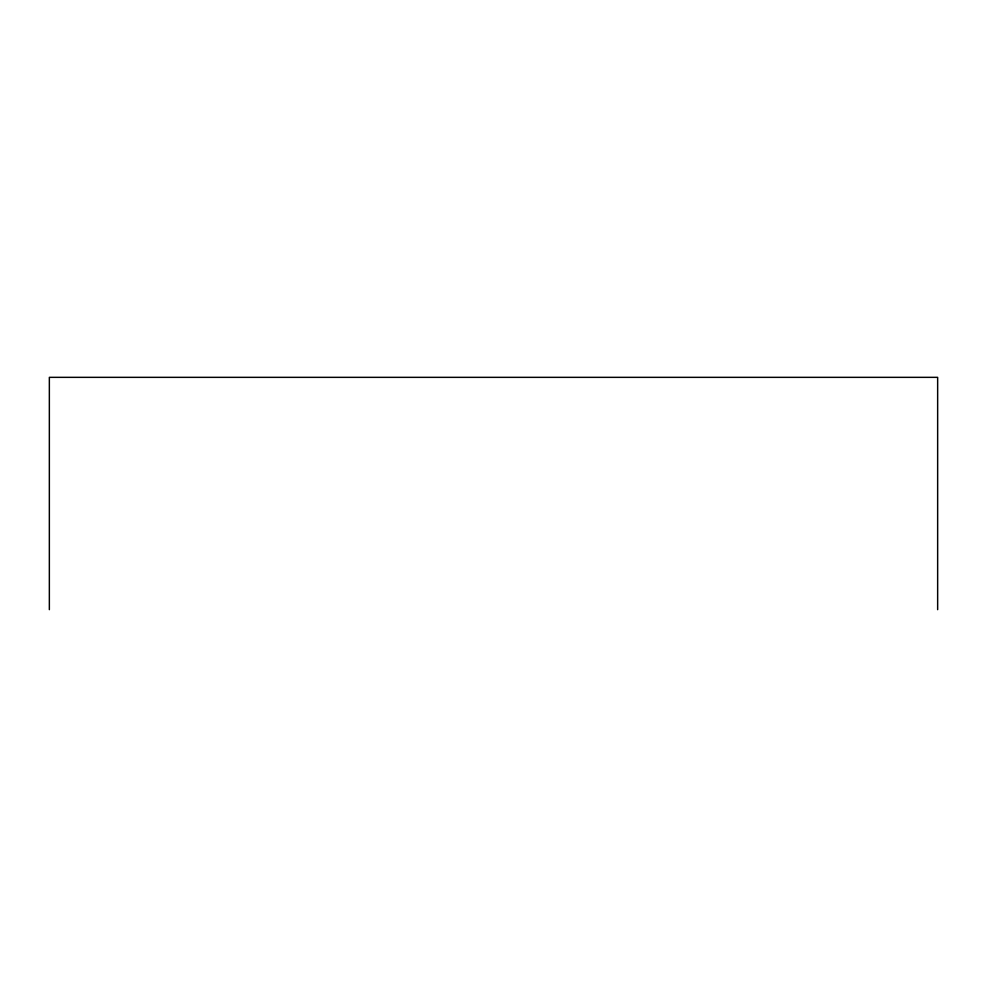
<?xml version="1.0" encoding="UTF-8"?>
<svg xmlns="http://www.w3.org/2000/svg" width="987" height="987" viewBox="0 0 987 987"><rect width="100%" height="100%" fill="white"/><g stroke="black" fill="none" stroke-linecap="round" stroke-linejoin="round"><path stroke-width="1.48" d="M937.65 609.658L937.65 377.342L49.35 377.342L49.35 609.658"/></g></svg>
